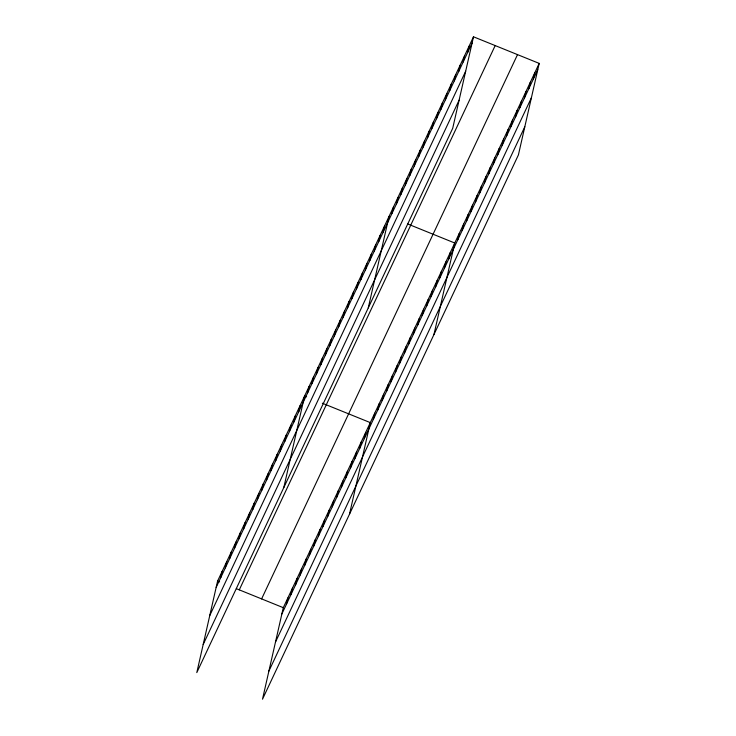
<?xml version="1.0" encoding="UTF-8"?>
<svg xmlns="http://www.w3.org/2000/svg" width="736" height="736" viewBox="0 0 736 736"><rect width="100%" height="100%" fill="white"/><g stroke="black" fill="none" stroke-linecap="round" stroke-linejoin="round"><path stroke-width="1.1" d="M473.496 36.8L217.589 581.081L196.797 672.603L452.704 128.322L473.496 36.8L539.203 63.397L518.411 154.919L262.504 699.2L283.296 607.678L539.203 63.397M220.745 577.631L222.171 571.338M225.326 567.888L226.752 561.605M229.899 558.146L231.334 551.862M234.48 548.412L235.906 542.119M239.062 538.669L240.488 532.386M243.644 528.926L245.07 522.643M248.216 519.193L249.651 512.9M252.798 509.45L254.224 503.166M257.379 499.707L258.805 493.424M261.961 489.974L263.387 483.681M266.533 480.231L267.968 473.947M271.115 470.488L272.541 464.204M275.696 460.754L277.122 454.462M280.278 451.012L281.704 444.728M284.85 441.269L286.286 434.985M289.432 431.535L290.858 425.242M294.014 421.792L295.44 415.509M298.595 412.05L300.021 405.766M283.811 487.545L304.603 396.023L306.572 396.824M307.62 392.858L309.046 386.575M312.064 383.41L313.49 377.117M316.508 373.952L317.934 367.669M320.951 364.495L322.377 358.211M325.395 355.046L326.821 348.763M329.838 345.589L331.264 339.305M334.282 336.14L335.708 329.857M338.726 326.683L340.161 320.399M343.169 317.234L344.604 310.942M347.622 307.777L349.048 301.493M352.066 298.328L353.492 292.036M356.509 288.871L357.935 282.587M286.451 604.228L287.877 597.936M360.953 279.422L362.379 273.13M291.033 594.486L292.459 588.202M365.396 269.965L366.822 263.681M295.605 584.743L297.04 578.459M369.84 260.516L371.266 254.224M300.187 575.009L301.613 568.716M374.284 251.059L375.71 244.775M304.768 565.266L306.194 558.983M378.727 241.61L380.162 235.318M309.35 555.524L310.776 549.24M383.171 232.153L384.606 225.869M313.922 545.79L315.358 539.497M368.258 307.933L389.05 216.412M318.504 536.047L319.93 529.764M392.067 213.247L393.493 206.963M323.086 526.304L324.512 520.021M396.511 203.789L397.937 197.506M327.667 516.571L329.093 510.278M400.954 194.341L402.38 188.057M332.24 506.828L333.675 500.544M405.398 184.883L406.824 178.6M336.821 497.085L338.247 490.802M409.842 175.435L411.268 169.142M341.403 487.352L342.829 481.059M414.285 165.977L415.711 159.694M418.729 156.529L420.164 150.236M345.984 477.609L347.41 471.325M423.172 147.071L424.608 140.788M350.557 467.866L351.992 461.582M427.625 137.623L429.051 131.33M355.138 458.132L356.564 451.84M432.069 128.165L433.495 121.882M359.72 448.39L361.146 442.106M436.512 118.717L437.938 112.424M364.302 438.647L365.728 432.363M440.956 109.259L442.382 102.976M349.508 514.142L370.309 422.62L322.34 403.208M445.4 99.811L446.826 93.518M373.318 419.456L374.753 413.172M449.843 90.353L451.269 84.07M377.761 409.998L379.196 403.714M454.287 80.896L455.713 74.612M382.214 400.55L383.64 394.266M458.73 71.447L460.166 65.164M386.658 391.092L388.084 384.808M463.174 61.99L464.609 55.706M391.101 381.644L392.527 375.36M467.627 52.541L469.053 46.258M395.545 372.186L396.971 365.902M399.988 362.738L401.414 356.445M404.432 353.28L405.858 346.996M408.876 343.832L410.311 337.539M413.319 334.374L414.754 328.09M417.763 324.926L419.198 318.633M422.216 315.468L423.642 309.184M426.659 306.02L428.085 299.727M431.103 296.562L432.529 290.278M435.546 287.114L436.972 280.821M439.99 277.656L441.416 271.372M444.434 268.198L445.86 261.915M448.877 258.75L450.303 252.466M433.955 334.53L454.756 243.009L407.772 223.992M457.764 239.844L459.2 233.56M462.217 230.386L463.643 224.103M466.661 220.938L468.087 214.645M471.104 211.48L472.53 205.197M475.548 202.032L476.974 195.739M479.992 192.574L481.418 186.291M484.435 183.126L485.861 176.833M488.879 173.668L490.305 167.385M493.322 164.22L494.758 157.927M497.766 154.762L499.201 148.479M502.219 145.314L503.645 139.021M506.662 135.856L508.088 129.573M511.106 126.399L512.532 120.115M515.55 116.95L516.976 110.667M519.993 107.493L521.419 101.209M524.437 98.044L525.863 91.761M528.88 88.587L530.306 82.303M533.324 79.138L534.759 72.846M216.163 587.365L472.07 43.084M209.778 615.498L465.676 71.217M203.191 644.478L459.089 100.197M239.274 589.858L495.181 45.577M261.611 598.902L517.518 54.62M281.87 613.962L537.768 69.681M275.476 642.096L531.383 97.814M268.898 671.076L524.796 126.794M217.589 581.081L219.567 581.882M236.32 588.662L283.296 607.678"/></g></svg>
